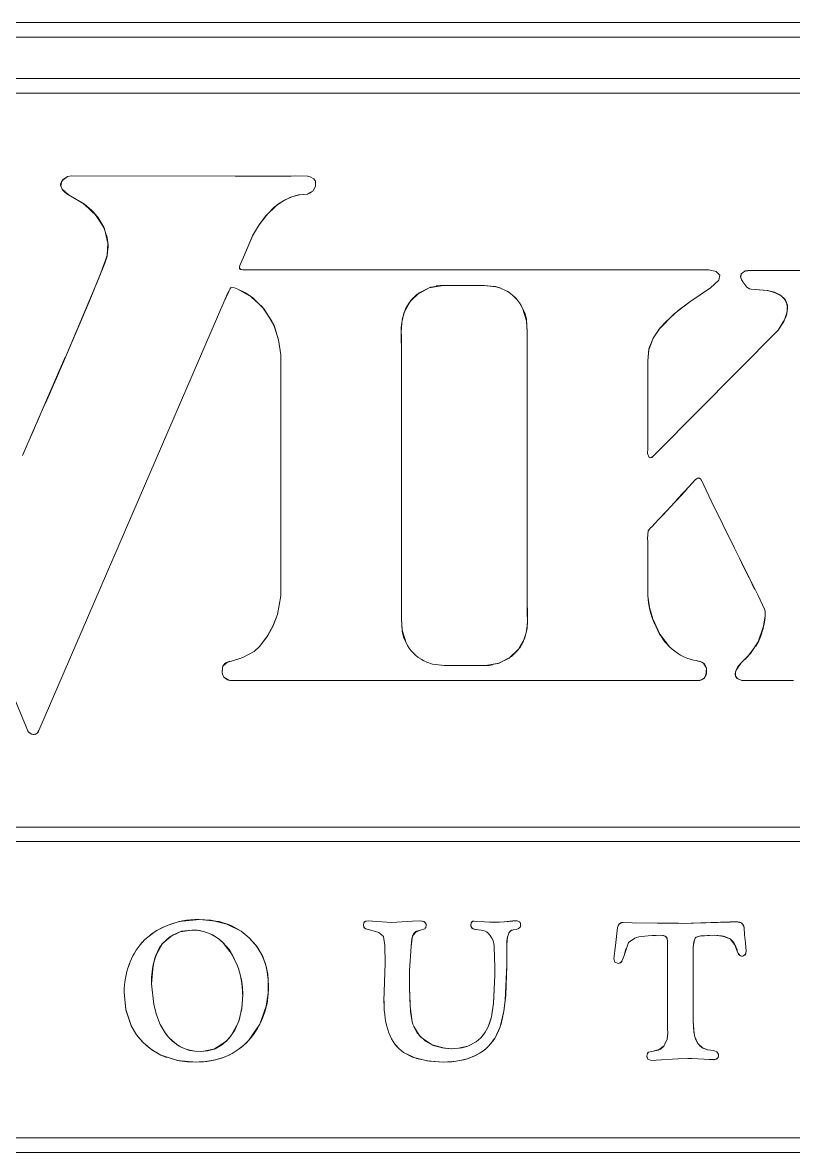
# Model space of a CAD drawing. Header units: millimetres. Extents: x 27602 to 523849, y 322139 to 568360.
# Drawn here: x 50842 to 51875, y 496657 to 498170 of the extents above; entities that cross this region are included whole.
import ezdxf

# ---------------------------------------------------------------- set-up
doc = ezdxf.new("R2010")
doc.units = ezdxf.units.MM

msp = doc.modelspace()

# ---------------------------------------------------------------- linework, layer by layer
at = {"color": 7, "lineweight": 13, "ltscale": 0.03937}
for p, q in [((50490.4, 498169.9), (53592.8, 498169.9)), ((50490.4, 498169.9), (53592.8, 498169.9)), ((50490.4, 498169.9), (53592.8, 498169.9)), ((50490.4, 498150.5), (53592.8, 498150.5)), ((50490.4, 498150.5), (53592.8, 498150.5)), ((53592.8, 498094.9), (50490.4, 498094.9)), ((53592.8, 498094.9), (50490.4, 498094.9)), ((53592.8, 498075.5), (50490.4, 498075.5)), ((53592.8, 498075.5), (50490.4, 498075.5)), ((50490.4, 497093), (53592.8, 497093)), ((50490.4, 497093), (53592.8, 497093)), ((53592.8, 497093), (50490.4, 497093)), ((50490.4, 497073.6), (53592.8, 497073.6)), ((50490.4, 497073.6), (53592.8, 497073.6)), ((53592.8, 496676.7), (50490.4, 496676.8)), ((53592.8, 496676.8), (50490.4, 496676.8)), ((50490.4, 496657.4), (53592.8, 496657.4)), ((50490.4, 496657.4), (53592.8, 496657.4))]:
    msp.add_line(p, q, dxfattribs=at)
at = {"color": 7, "lineweight": 13, "ltscale": 0.000115815}
msp.add_line((50908.1, 497964.6), (50902.6, 497963.7), dxfattribs=at)
msp.add_line((50908.1, 497964.6), (50902.6, 497963.7), dxfattribs=at)
at = {"color": 7, "lineweight": 13, "ltscale": 0.006047}
msp.add_line((50908.1, 497964.6), (51200.8, 497964.5), dxfattribs=at)
msp.add_line((50908.1, 497964.6), (51200.8, 497964.5), dxfattribs=at)
at = {"color": 7, "lineweight": 13, "ltscale": 0.001522}
msp.add_line((51127.1, 497964.5), (51200.8, 497964.5), dxfattribs=at)
at = {"color": 7, "lineweight": 13, "ltscale": 0.000146517}
msp.add_line((51200.8, 497964.5), (51207.9, 497964.6), dxfattribs=at)
at = {"color": 7, "lineweight": 13, "ltscale": 0.000146564}
msp.add_line((51200.8, 497964.5), (51207.9, 497964.6), dxfattribs=at)
at = {"color": 7, "lineweight": 13, "ltscale": 2.46029e-05}
msp.add_line((51200.8, 497964.5), (51202, 497964.5), dxfattribs=at)
at = {"color": 7, "lineweight": 13, "ltscale": 0.00033449}
msp.add_line((51207.9, 497964.6), (51224, 497964.3), dxfattribs=at)
at = {"color": 7, "lineweight": 13, "ltscale": 0.000334495}
msp.add_line((51207.9, 497964.6), (51224, 497964.4), dxfattribs=at)
at = {"color": 7, "lineweight": 13, "ltscale": 7.44819e-05}
msp.add_line((51227.6, 497963.6), (51224, 497964.4), dxfattribs=at)
at = {"color": 7, "lineweight": 13, "ltscale": 7.40201e-05}
msp.add_line((51227.6, 497963.6), (51224.1, 497964.3), dxfattribs=at)
at = {"color": 7, "lineweight": 13, "ltscale": 0.000118919}
for p, q in [((51227.6, 497963.6), (51232.5, 497960.7)), ((51232.5, 497960.7), (51227.6, 497963.6)), ((51232.5, 497960.7), (51227.6, 497963.6))]:
    msp.add_line(p, q, dxfattribs=at)
at = {"color": 7, "lineweight": 13, "ltscale": 1.11444e-05}
msp.add_line((51224.3, 497940.5), (51223.8, 497940.3), dxfattribs=at)
at = {"color": 7, "lineweight": 13, "ltscale": 0.014112}
msp.add_line((50584.4, 497857.5), (50847.1, 497227), dxfattribs=at)
msp.add_line((50584.4, 497857.5), (50847.1, 497227), dxfattribs=at)
at = {"color": 7, "lineweight": 13, "ltscale": 0.000256692}
for p, q in [((51138.1, 497855.9), (51133.1, 497844.5)), ((51133.1, 497844.5), (51138.1, 497855.9)), ((51133.1, 497844.5), (51138.1, 497855.9))]:
    msp.add_line(p, q, dxfattribs=at)
at = {"color": 7, "lineweight": 13, "ltscale": 0.012889}
for p, q in [((51137.4, 497838.8), (51761.2, 497838.8)), ((51761.2, 497838.8), (51137.4, 497838.8)), ((51761.2, 497838.8), (51137.4, 497838.8))]:
    msp.add_line(p, q, dxfattribs=at)
at = {"color": 7, "lineweight": 13, "ltscale": 0.000212883}
for p, q in [((51761.2, 497838.8), (51771.3, 497836.7)), ((51771.3, 497836.7), (51761.2, 497838.8)), ((51771.3, 497836.7), (51761.2, 497838.8))]:
    msp.add_line(p, q, dxfattribs=at)
at = {"color": 7, "lineweight": 13, "ltscale": 0.000311304}
msp.add_line((51763.6, 497814.8), (51774.7, 497825.1), dxfattribs=at)
msp.add_line((51763.6, 497814.8), (51774.7, 497825.1), dxfattribs=at)
at = {"color": 7, "lineweight": 13, "ltscale": 0.000141932}
for p, q in [((51771.3, 497836.7), (51776.1, 497831.8)), ((51776.1, 497831.8), (51771.3, 497836.7)), ((51776.1, 497831.8), (51771.3, 497836.7))]:
    msp.add_line(p, q, dxfattribs=at)
at = {"color": 7, "lineweight": 13, "ltscale": 0.000141657}
for p, q in [((51776.1, 497831.8), (51774.7, 497825.1)), ((51774.7, 497825.1), (51776.1, 497831.8)), ((51774.7, 497825.1), (51776.1, 497831.8))]:
    msp.add_line(p, q, dxfattribs=at)
at = {"color": 7, "lineweight": 13, "ltscale": 0.000125419}
for p, q in [((51804.8, 497833.7), (51809.7, 497837.3)), ((51809.7, 497837.3), (51804.8, 497833.7)), ((51809.7, 497837.3), (51804.8, 497833.7))]:
    msp.add_line(p, q, dxfattribs=at)
at = {"color": 7, "lineweight": 13, "ltscale": 8.42217e-05}
msp.add_line((51813.8, 497837.8), (51809.7, 497837.3), dxfattribs=at)
at = {"color": 7, "lineweight": 13, "ltscale": 8.40388e-05}
msp.add_line((51813.8, 497837.7), (51809.7, 497837.3), dxfattribs=at)
at = {"color": 7, "lineweight": 13, "ltscale": 8.23178e-05}
msp.add_line((51809.8, 497837.4), (51813.8, 497837.8), dxfattribs=at)
at = {"color": 7, "lineweight": 13, "ltscale": 0.017703}
for q in [(51813.8, 497837.8), (51813.8, 497837.7)]:
    msp.add_line((52670.6, 497838.7), q, dxfattribs=at)
at = {"color": 7, "lineweight": 13, "ltscale": 9.11997e-05}
msp.add_line((51121.7, 497815.4), (51126.1, 497814.8), dxfattribs=at)
msp.add_line((51121.7, 497815.4), (51126.1, 497814.8), dxfattribs=at)
at = {"color": 7, "lineweight": 13, "ltscale": 5.24976e-05}
msp.add_line((51126.1, 497814.8), (51128.5, 497813.9), dxfattribs=at)
msp.add_line((51126.1, 497814.8), (51128.5, 497813.9), dxfattribs=at)
at = {"color": 7, "lineweight": 13, "ltscale": 4.2066e-05}
msp.add_line((51130.4, 497813.2), (51128.5, 497813.9), dxfattribs=at)
msp.add_line((51130.4, 497813.2), (51128.5, 497813.9), dxfattribs=at)
at = {"color": 7, "lineweight": 13, "ltscale": 0.000173554}
msp.add_line((51451.1, 497818.1), (51442.7, 497818.1), dxfattribs=at)
at = {"color": 7, "lineweight": 13, "ltscale": 0.000693095}
msp.add_line((51735.8, 497796), (51763.6, 497814.8), dxfattribs=at)
msp.add_line((51735.8, 497796), (51763.6, 497814.8), dxfattribs=at)
at = {"color": 7, "lineweight": 13, "ltscale": 0.012907}
for p, q in [((51111.8, 497795.5), (50864, 497222)), ((50864, 497222), (51111.8, 497795.5)), ((50864, 497222), (51111.8, 497795.5))]:
    msp.add_line(p, q, dxfattribs=at)
at = {"color": 7, "lineweight": 13, "ltscale": 4.28873e-05}
msp.add_line((51349.5, 497750.6), (51349.5, 497748.5), dxfattribs=at)
at = {"color": 7, "lineweight": 13, "ltscale": 0.004763}
for p, q in [((51691.9, 497594.4), (51854.3, 497758)), ((51854.2, 497758), (51691.9, 497594.4)), ((51854.2, 497758), (51691.9, 497594.4))]:
    msp.add_line(p, q, dxfattribs=at)
at = {"color": 7, "lineweight": 13, "ltscale": 4.47087e-05}
msp.add_line((51185, 497745.1), (51184.5, 497747.2), dxfattribs=at)
at = {"color": 7, "lineweight": 13, "ltscale": 0.000417097}
msp.add_line((51185, 497745.1), (51188.3, 497725.2), dxfattribs=at)
at = {"color": 7, "lineweight": 13, "ltscale": 0.000417088}
msp.add_line((51185, 497745.1), (51188.3, 497725.2), dxfattribs=at)
at = {"color": 7, "lineweight": 13, "ltscale": 0.000171549}
msp.add_line((51349.5, 497748.5), (51349.6, 497740.2), dxfattribs=at)
at = {"color": 7, "lineweight": 13, "ltscale": 4.36145e-05}
msp.add_line((51349.6, 497740.2), (51349.7, 497738.1), dxfattribs=at)
at = {"color": 7, "lineweight": 13, "ltscale": 0.002969}
msp.add_line((50899.4, 497722.1), (50842.2, 497590.2), dxfattribs=at)
at = {"color": 7, "lineweight": 13, "ltscale": 0.006665}
msp.add_line((51188.3, 497402.6), (51188.3, 497725.2), dxfattribs=at)
msp.add_line((51188.3, 497402.6), (51188.3, 497725.2), dxfattribs=at)
at = {"color": 7, "lineweight": 13, "ltscale": 0.002416}
msp.add_line((51679.5, 497717.2), (51679.5, 497600.3), dxfattribs=at)
msp.add_line((51679.5, 497717.2), (51679.5, 497600.3), dxfattribs=at)
at = {"color": 7, "lineweight": 13, "ltscale": 0.000153833}
msp.add_line((51679.5, 497600.3), (51679.4, 497592.9), dxfattribs=at)
at = {"color": 7, "lineweight": 13, "ltscale": 0.00015383}
msp.add_line((51679.5, 497600.3), (51679.4, 497592.9), dxfattribs=at)
at = {"color": 7, "lineweight": 13, "ltscale": 0.000119008}
msp.add_line((51681.7, 497587.6), (51679.4, 497592.9), dxfattribs=at)
at = {"color": 7, "lineweight": 13, "ltscale": 0.000118864}
msp.add_line((51681.7, 497587.6), (51679.4, 497592.9), dxfattribs=at)
at = {"color": 7, "lineweight": 13, "ltscale": 5.76657e-06}
msp.add_line((51691.9, 497594.4), (51692, 497594.6), dxfattribs=at)
at = {"color": 7, "lineweight": 13, "ltscale": 0.000478032}
msp.add_line((51754.6, 497550.6), (51764.6, 497529.7), dxfattribs=at)
msp.add_line((51754.6, 497550.6), (51764.6, 497529.7), dxfattribs=at)
at = {"color": 7, "lineweight": 13, "ltscale": 0.000101884}
for p, q in [((51683.3, 497493.4), (51680.3, 497489.5)), ((51680.3, 497489.5), (51683.3, 497493.4)), ((51680.3, 497489.5), (51683.3, 497493.4))]:
    msp.add_line(p, q, dxfattribs=at)
at = {"color": 7, "lineweight": 13, "ltscale": 4.73908e-05}
msp.add_line((51683.3, 497493.4), (51684.9, 497495), dxfattribs=at)
msp.add_line((51683.3, 497493.4), (51684.9, 497495), dxfattribs=at)
at = {"color": 7, "lineweight": 13, "ltscale": 0.000275834}
for p, q in [((51694.1, 497504.7), (51684.9, 497495)), ((51684.9, 497495), (51694.1, 497504.7)), ((51684.9, 497495), (51694.1, 497504.7))]:
    msp.add_line(p, q, dxfattribs=at)
at = {"color": 7, "lineweight": 13, "ltscale": 4.66654e-05}
msp.add_line((51694.1, 497504.7), (51695.7, 497506.3), dxfattribs=at)
msp.add_line((51694.1, 497504.7), (51695.7, 497506.3), dxfattribs=at)
at = {"color": 7, "lineweight": 13, "ltscale": 0.000208556}
msp.add_line((51679.3, 497479.4), (51680.3, 497489.5), dxfattribs=at)
msp.add_line((51679.3, 497479.4), (51680.3, 497489.5), dxfattribs=at)
at = {"color": 7, "lineweight": 13, "ltscale": 8.54667e-05}
msp.add_line((51679.3, 497479.4), (51679.5, 497475.3), dxfattribs=at)
at = {"color": 7, "lineweight": 13, "ltscale": 8.54695e-05}
for p in [(51679.3, 497479.4), (51679.4, 497479.4)]:
    msp.add_line(p, (51679.5, 497475.3), dxfattribs=at)
at = {"color": 7, "lineweight": 13, "ltscale": 0.000208495}
msp.add_line((51680.3, 497489.5), (51679.4, 497479.4), dxfattribs=at)
at = {"color": 7, "lineweight": 13, "ltscale": 0.0015}
msp.add_line((51679.5, 497475.3), (51679.5, 497402.7), dxfattribs=at)
msp.add_line((51679.5, 497475.3), (51679.5, 497402.7), dxfattribs=at)
msp.add_line((51679.5, 497475.3), (51679.5, 497402.7), dxfattribs=at)
at = {"color": 7, "lineweight": 13, "ltscale": 0.000525401}
msp.add_line((51188.3, 497402.6), (51183.6, 497377.6), dxfattribs=at)
at = {"color": 7, "lineweight": 13, "ltscale": 0.000525397}
msp.add_line((51188.3, 497402.6), (51183.6, 497377.6), dxfattribs=at)
at = {"color": 7, "lineweight": 13, "ltscale": 0.000184011}
msp.add_line((51827.3, 497402.9), (51823.3, 497410.8), dxfattribs=at)
at = {"color": 7, "lineweight": 13, "ltscale": 0.000417006}
for p, q in [((51836, 497384.7), (51827.3, 497402.9)), ((51827.3, 497402.9), (51836, 497384.7)), ((51827.3, 497402.9), (51836, 497384.7))]:
    msp.add_line(p, q, dxfattribs=at)
at = {"color": 7, "lineweight": 13, "ltscale": 4.15268e-05}
msp.add_line((51518.2, 497387.1), (51518.2, 497389.1), dxfattribs=at)
at = {"color": 7, "lineweight": 13, "ltscale": 0.000171564}
msp.add_line((51518.4, 497378.8), (51518.2, 497387.1), dxfattribs=at)
at = {"color": 7, "lineweight": 13, "ltscale": 0.000105344}
msp.add_line((51183.6, 497377.6), (51184.5, 497382.6), dxfattribs=at)
at = {"color": 7, "lineweight": 13, "ltscale": 4.47648e-05}
msp.add_line((51518.4, 497376.6), (51518.4, 497378.8), dxfattribs=at)
at = {"color": 7, "lineweight": 13, "ltscale": 0.000328352}
for p, q in [((51121.9, 497315.2), (51137.2, 497319.8)), ((51137.2, 497319.8), (51121.9, 497315.2)), ((51137.2, 497319.8), (51121.9, 497315.2))]:
    msp.add_line(p, q, dxfattribs=at)
at = {"color": 7, "lineweight": 13, "ltscale": 7.32087e-05}
msp.add_line((51741, 497316.3), (51744.5, 497315.7), dxfattribs=at)
msp.add_line((51741, 497316.3), (51744.5, 497315.7), dxfattribs=at)
at = {"color": 7, "lineweight": 13, "ltscale": 0.000939227}
msp.add_line((51416.7, 497309.1), (51462.2, 497309.1), dxfattribs=at)
at = {"color": 7, "lineweight": 13, "ltscale": 3.2182e-05}
msp.add_line((51797.1, 497295.5), (51796.9, 497297), dxfattribs=at)
at = {"color": 7, "lineweight": 13, "ltscale": 4.83095e-05}
msp.add_line((50847.8, 497224.7), (50847.1, 497227), dxfattribs=at)
msp.add_line((50847.8, 497224.7), (50847.1, 497227), dxfattribs=at)
at = {"color": 7, "lineweight": 13, "ltscale": 0.000115484}
msp.add_line((51305.3, 496967.4), (51310.9, 496967), dxfattribs=at)
at = {"color": 7, "lineweight": 13, "ltscale": 0.000115497}
msp.add_line((51305.3, 496967.3), (51310.9, 496967), dxfattribs=at)
at = {"color": 7, "lineweight": 13, "ltscale": 0.00052752}
msp.add_line((51310.9, 496967), (51336.4, 496965.3), dxfattribs=at)
msp.add_line((51310.9, 496967), (51336.4, 496965.3), dxfattribs=at)
at = {"color": 7, "lineweight": 13, "ltscale": 0.000585019}
msp.add_line((51336.4, 496965.3), (51364.6, 496967), dxfattribs=at)
at = {"color": 7, "lineweight": 13, "ltscale": 0.000584912}
msp.add_line((51364.6, 496966.9), (51336.4, 496965.3), dxfattribs=at)
at = {"color": 7, "lineweight": 13, "ltscale": 0.00058419}
msp.add_line((51336.4, 496965.3), (51364.6, 496966.9), dxfattribs=at)
at = {"color": 7, "lineweight": 13, "ltscale": 0.000190959}
msp.add_line((51373.9, 496967.4), (51364.6, 496966.9), dxfattribs=at)
at = {"color": 7, "lineweight": 13, "ltscale": 0.000190854}
msp.add_line((51364.6, 496967), (51373.9, 496967.4), dxfattribs=at)
at = {"color": 7, "lineweight": 13, "ltscale": 0.000190838}
msp.add_line((51364.7, 496966.9), (51373.9, 496967.4), dxfattribs=at)
at = {"color": 7, "lineweight": 13, "ltscale": 1.8005e-05}
msp.add_line((51382.8, 496961.7), (51382.7, 496962.6), dxfattribs=at)
at = {"color": 7, "lineweight": 13, "ltscale": 7.40738e-05}
msp.add_line((51447.1, 496967.1), (51450.7, 496966.6), dxfattribs=at)
at = {"color": 7, "lineweight": 13, "ltscale": 7.40066e-05}
msp.add_line((51447.1, 496967.1), (51450.7, 496966.7), dxfattribs=at)
at = {"color": 7, "lineweight": 13, "ltscale": 0.000210988}
msp.add_line((51450.7, 496966.7), (51460.9, 496966), dxfattribs=at)
at = {"color": 7, "lineweight": 13, "ltscale": 0.000210963}
msp.add_line((51450.7, 496966.6), (51460.8, 496965.9), dxfattribs=at)
at = {"color": 7, "lineweight": 13, "ltscale": 0.000285522}
msp.add_line((51460.8, 496966), (51474.7, 496965.3), dxfattribs=at)
at = {"color": 7, "lineweight": 13, "ltscale": 0.000285565}
msp.add_line((51460.8, 496965.9), (51474.7, 496965.4), dxfattribs=at)
at = {"color": 7, "lineweight": 13, "ltscale": 0.000130898}
msp.add_line((51474.7, 496965.3), (51468.3, 496965.6), dxfattribs=at)
at = {"color": 7, "lineweight": 13, "ltscale": 0.000265894}
msp.add_line((51487.5, 496965.9), (51474.7, 496965.3), dxfattribs=at)
at = {"color": 7, "lineweight": 13, "ltscale": 0.000265819}
msp.add_line((51474.7, 496965.4), (51487.5, 496965.9), dxfattribs=at)
at = {"color": 7, "lineweight": 13, "ltscale": 0.000265804}
msp.add_line((51474.7, 496965.3), (51487.5, 496965.9), dxfattribs=at)
at = {"color": 7, "lineweight": 13, "ltscale": 0.000240737}
msp.add_line((51487.5, 496965.9), (51499.1, 496967.2), dxfattribs=at)
at = {"color": 7, "lineweight": 13, "ltscale": 0.000240628}
for p, q in [((51499.1, 496967.1), (51487.5, 496965.9)), ((51487.5, 496965.9), (51499.1, 496967.1))]:
    msp.add_line(p, q, dxfattribs=at)
at = {"color": 7, "lineweight": 13, "ltscale": 9.534e-05}
msp.add_line((51503.7, 496967.4), (51499.1, 496967.1), dxfattribs=at)
at = {"color": 7, "lineweight": 13, "ltscale": 9.52838e-05}
msp.add_line((51499.1, 496967.2), (51503.7, 496967.4), dxfattribs=at)
at = {"color": 7, "lineweight": 13, "ltscale": 9.52801e-05}
msp.add_line((51499.1, 496967.1), (51503.7, 496967.4), dxfattribs=at)
at = {"color": 7, "lineweight": 13, "ltscale": 0.00024531}
msp.add_line((51646.9, 496965.3), (51658.8, 496964.8), dxfattribs=at)
at = {"color": 7, "lineweight": 13, "ltscale": 0.00024528}
msp.add_line((51646.9, 496965.3), (51658.8, 496964.7), dxfattribs=at)
at = {"color": 7, "lineweight": 13, "ltscale": 0.000703546}
msp.add_line((51658.8, 496964.8), (51692.8, 496964.3), dxfattribs=at)
at = {"color": 7, "lineweight": 13, "ltscale": 0.00060386}
msp.add_line((51663.6, 496964.7), (51692.8, 496964.4), dxfattribs=at)
at = {"color": 7, "lineweight": 13, "ltscale": 0.000658704}
msp.add_line((51692.8, 496964.4), (51724.7, 496964), dxfattribs=at)
at = {"color": 7, "lineweight": 13, "ltscale": 0.001351}
for p, q in [((51724.7, 496964), (51790, 496965.9)), ((51790, 496965.8), (51724.7, 496964)), ((51724.7, 496964), (51790, 496965.8))]:
    msp.add_line(p, q, dxfattribs=at)
at = {"color": 7, "lineweight": 13, "ltscale": 0.000183734}
msp.add_line((51790, 496965.9), (51798.9, 496966.1), dxfattribs=at)
at = {"color": 7, "lineweight": 13, "ltscale": 0.00018376}
msp.add_line((51798.9, 496966.1), (51790, 496965.8), dxfattribs=at)
at = {"color": 7, "lineweight": 13, "ltscale": 0.00018373}
msp.add_line((51790, 496965.8), (51798.9, 496966.1), dxfattribs=at)
at = {"color": 7, "lineweight": 13, "ltscale": 0.000298656}
msp.add_line((51319.5, 496951.6), (51305.7, 496955.6), dxfattribs=at)
msp.add_line((51319.5, 496951.6), (51305.7, 496955.6), dxfattribs=at)
at = {"color": 7, "lineweight": 13, "ltscale": 0.000170238}
for p, q in [((51319.5, 496951.6), (51325.8, 496946.3)), ((51325.8, 496946.3), (51319.5, 496951.6)), ((51325.8, 496946.3), (51319.5, 496951.6))]:
    msp.add_line(p, q, dxfattribs=at)
at = {"color": 7, "lineweight": 13, "ltscale": 0.000128048}
for p, q in [((51375.1, 496954.8), (51380.9, 496956.8)), ((51380.9, 496956.8), (51375.1, 496954.8)), ((51380.9, 496956.8), (51375.1, 496954.8))]:
    msp.add_line(p, q, dxfattribs=at)
at = {"color": 7, "lineweight": 13, "ltscale": 1.868e-05}
msp.add_line((51381.6, 496957.5), (51380.9, 496956.8), dxfattribs=at)
at = {"color": 7, "lineweight": 13, "ltscale": 1.87133e-05}
msp.add_line((51381.6, 496957.5), (51380.9, 496956.8), dxfattribs=at)
at = {"color": 7, "lineweight": 13, "ltscale": 0.000202838}
msp.add_line((51459.6, 496954.4), (51449.9, 496955.8), dxfattribs=at)
at = {"color": 7, "lineweight": 13, "ltscale": 0.000202844}
msp.add_line((51459.6, 496954.4), (51449.9, 496955.8), dxfattribs=at)
at = {"color": 7, "lineweight": 13, "ltscale": 0.000105581}
msp.add_line((51504.4, 496956.4), (51499.3, 496955.5), dxfattribs=at)
msp.add_line((51504.4, 496956.4), (51499.3, 496955.5), dxfattribs=at)
msp.add_line((51504.4, 496956.4), (51499.3, 496955.5), dxfattribs=at)
at = {"color": 7, "lineweight": 13, "ltscale": 0.00024361}
for p, q in [((51636.7, 496938.6), (51638.4, 496950.3)), ((51638.4, 496950.3), (51636.7, 496938.6)), ((51636.7, 496938.6), (51638.4, 496950.3))]:
    msp.add_line(p, q, dxfattribs=at)
at = {"color": 7, "lineweight": 13, "ltscale": 0.000166074}
for p, q in [((51638.4, 496950.3), (51639.3, 496958.3)), ((51639.3, 496958.3), (51638.4, 496950.3)), ((51638.4, 496950.3), (51639.3, 496958.3))]:
    msp.add_line(p, q, dxfattribs=at)
at = {"color": 7, "lineweight": 13, "ltscale": 0.000197201}
msp.add_line((51808.7, 496958.1), (51809.2, 496948.6), dxfattribs=at)
at = {"color": 7, "lineweight": 13, "ltscale": 0.000197193}
msp.add_line((51808.7, 496958.1), (51809.3, 496948.6), dxfattribs=at)
at = {"color": 7, "lineweight": 13, "ltscale": 0.000218944}
msp.add_line((51809.2, 496948.6), (51810.6, 496938.1), dxfattribs=at)
at = {"color": 7, "lineweight": 13, "ltscale": 0.000218658}
msp.add_line((51809.3, 496948.6), (51810.6, 496938.1), dxfattribs=at)
at = {"color": 7, "lineweight": 13, "ltscale": 5.27394e-05}
msp.add_line((51108.4, 496940.3), (51110.3, 496938.6), dxfattribs=at)
at = {"color": 7, "lineweight": 13, "ltscale": 0.000243778}
for p, q in [((51325.8, 496946.3), (51327.4, 496934.6)), ((51327.4, 496934.6), (51325.8, 496946.3)), ((51327.4, 496934.6), (51325.8, 496946.3))]:
    msp.add_line(p, q, dxfattribs=at)
at = {"color": 7, "lineweight": 13, "ltscale": 0.000494855}
msp.add_line((51327.4, 496934.6), (51327.8, 496910.6), dxfattribs=at)
at = {"color": 7, "lineweight": 13, "ltscale": 0.000494833}
msp.add_line((51327.7, 496910.6), (51327.4, 496934.6), dxfattribs=at)
at = {"color": 7, "lineweight": 13, "ltscale": 0.00049484}
msp.add_line((51327.8, 496910.6), (51327.4, 496934.6), dxfattribs=at)
at = {"color": 7, "lineweight": 13, "ltscale": 0.000684359}
msp.add_line((51360.5, 496900.6), (51362.6, 496933.6), dxfattribs=at)
at = {"color": 7, "lineweight": 13, "ltscale": 0.0006843}
msp.add_line((51362.6, 496933.6), (51360.5, 496900.6), dxfattribs=at)
at = {"color": 7, "lineweight": 13, "ltscale": 0.000684297}
msp.add_line((51362.6, 496933.6), (51360.5, 496900.6), dxfattribs=at)
at = {"color": 7, "lineweight": 13, "ltscale": 0.000555039}
msp.add_line((51474, 496932), (51474.7, 496905.1), dxfattribs=at)
at = {"color": 7, "lineweight": 13, "ltscale": 0.000554988}
msp.add_line((51474.6, 496905.1), (51474, 496932), dxfattribs=at)
at = {"color": 7, "lineweight": 13, "ltscale": 0.000554978}
msp.add_line((51474.7, 496905.1), (51474, 496932), dxfattribs=at)
at = {"color": 7, "lineweight": 13, "ltscale": 0.000237164}
msp.add_line((51490.8, 496935.7), (51490.9, 496924.2), dxfattribs=at)
at = {"color": 7, "lineweight": 13, "ltscale": 0.000237158}
msp.add_line((51490.8, 496935.7), (51491, 496924.2), dxfattribs=at)
at = {"color": 7, "lineweight": 13, "ltscale": 0.000239122}
for p, q in [((51635.4, 496927.1), (51636.7, 496938.6)), ((51636.7, 496938.6), (51635.4, 496927.1)), ((51635.4, 496927.1), (51636.7, 496938.6))]:
    msp.add_line(p, q, dxfattribs=at)
at = {"color": 7, "lineweight": 13, "ltscale": 0.00038235}
msp.add_line((51653.9, 496938.6), (51647.9, 496921.1), dxfattribs=at)
at = {"color": 7, "lineweight": 13, "ltscale": 0.000207945}
for p, q in [((51662.1, 496944.3), (51653.9, 496938.6)), ((51653.9, 496938.6), (51662.1, 496944.3)), ((51662.1, 496944.3), (51653.9, 496938.6))]:
    msp.add_line(p, q, dxfattribs=at)
at = {"color": 7, "lineweight": 13, "ltscale": 0.002411}
msp.add_line((51706.2, 496823), (51706.2, 496939.7), dxfattribs=at)
msp.add_line((51706.2, 496823), (51706.2, 496939.7), dxfattribs=at)
msp.add_line((51706.2, 496823), (51706.2, 496939.7), dxfattribs=at)
at = {"color": 7, "lineweight": 13, "ltscale": 0.002041}
msp.add_line((51740.6, 496932), (51740.6, 496833.2), dxfattribs=at)
msp.add_line((51740.6, 496932), (51740.6, 496833.2), dxfattribs=at)
at = {"color": 7, "lineweight": 13, "ltscale": 0.000237595}
msp.add_line((51810.6, 496938.1), (51811.5, 496926.6), dxfattribs=at)
msp.add_line((51810.6, 496938.1), (51811.5, 496926.6), dxfattribs=at)
at = {"color": 7, "lineweight": 13, "ltscale": 0.000333007}
msp.add_line((51490.9, 496924.2), (51490.7, 496908.1), dxfattribs=at)
at = {"color": 7, "lineweight": 13, "ltscale": 0.000333006}
msp.add_line((51491, 496924.2), (51490.7, 496908.1), dxfattribs=at)
at = {"color": 7, "lineweight": 13, "ltscale": 0.000217446}
msp.add_line((51634, 496916.7), (51635.4, 496927.1), dxfattribs=at)
msp.add_line((51634, 496916.7), (51635.4, 496927.1), dxfattribs=at)
at = {"color": 7, "lineweight": 13, "ltscale": 0.000217672}
msp.add_line((51635.4, 496927.1), (51634, 496916.7), dxfattribs=at)
at = {"color": 7, "lineweight": 13, "ltscale": 7.86892e-05}
msp.add_line((51647.9, 496921.1), (51646.8, 496917.4), dxfattribs=at)
msp.add_line((51647.9, 496921.1), (51646.8, 496917.4), dxfattribs=at)
at = {"color": 7, "lineweight": 13, "ltscale": 0.000190916}
msp.add_line((51650.4, 496930), (51647.9, 496921.1), dxfattribs=at)
at = {"color": 7, "lineweight": 13, "ltscale": 0.00014637}
msp.add_line((51650.2, 496927.8), (51647.9, 496921.1), dxfattribs=at)
at = {"color": 7, "lineweight": 13, "ltscale": 9.78202e-06}
msp.add_line((51802.3, 496921.5), (51801.9, 496921.8), dxfattribs=at)
at = {"color": 7, "lineweight": 13, "ltscale": 0.001049}
for p, q in [((51327.8, 496910.6), (51326.3, 496859.9)), ((51326.3, 496859.9), (51327.7, 496910.6)), ((51326.3, 496859.9), (51327.8, 496910.6))]:
    msp.add_line(p, q, dxfattribs=at)
at = {"color": 7, "lineweight": 13, "ltscale": 0.000219102}
msp.add_line((51474.7, 496894.5), (51474.6, 496905.1), dxfattribs=at)
at = {"color": 7, "lineweight": 13, "ltscale": 0.00021909}
msp.add_line((51474.7, 496894.5), (51474.7, 496905.1), dxfattribs=at)
msp.add_line((51474.7, 496894.5), (51474.7, 496905.1), dxfattribs=at)
at = {"color": 7, "lineweight": 13, "ltscale": 9.7411e-05}
msp.add_line((51635.4, 496912.2), (51634, 496916.7), dxfattribs=at)
msp.add_line((51635.4, 496912.2), (51634, 496916.7), dxfattribs=at)
at = {"color": 7, "lineweight": 13, "ltscale": 9.71548e-05}
msp.add_line((51634, 496916.7), (51635.4, 496912.2), dxfattribs=at)
at = {"color": 7, "lineweight": 13, "ltscale": 0.000106317}
for p, q in [((51640.3, 496910.4), (51635.4, 496912.2)), ((51635.4, 496912.2), (51640.3, 496910.4)), ((51640.3, 496910.4), (51635.4, 496912.2))]:
    msp.add_line(p, q, dxfattribs=at)
at = {"color": 7, "lineweight": 13, "ltscale": 0.000482321}
msp.add_line((51360.5, 496900.6), (51360.7, 496877.2), dxfattribs=at)
at = {"color": 7, "lineweight": 13, "ltscale": 0.000482311}
msp.add_line((51360.5, 496900.6), (51360.7, 496877.2), dxfattribs=at)
at = {"color": 7, "lineweight": 13, "ltscale": 0.000482306}
msp.add_line((51360.5, 496900.6), (51360.7, 496877.2), dxfattribs=at)
at = {"color": 7, "lineweight": 13, "ltscale": 0.000128834}
msp.add_line((51706.4, 496816.8), (51706.2, 496823), dxfattribs=at)
at = {"color": 7, "lineweight": 13, "ltscale": 0.000128843}
for p, q in [((51706.2, 496823), (51706.4, 496816.8)), ((51706.4, 496816.8), (51706.2, 496823))]:
    msp.add_line(p, q, dxfattribs=at)
at = {"color": 7, "lineweight": 13, "ltscale": 1.37682e-05}
msp.add_line((51678.6, 496785.5), (51678.4, 496786.1), dxfattribs=at)
msp.add_line((51678.6, 496785.5), (51678.4, 496786.1), dxfattribs=at)
at = {"color": 7, "lineweight": 13, "ltscale": 8.72837e-05}
msp.add_line((51678.4, 496786.1), (51679.8, 496782.1), dxfattribs=at)
at = {"color": 7, "lineweight": 13, "ltscale": 7.35156e-05}
msp.add_line((51679.8, 496782.1), (51678.6, 496785.5), dxfattribs=at)
msp.add_line((51679.8, 496782.1), (51678.6, 496785.5), dxfattribs=at)
at = {"color": 7, "lineweight": 13, "ltscale": 0.000102673}
for p, q in [((51684.5, 496780.5), (51679.8, 496782.1)), ((51679.8, 496782.1), (51684.5, 496780.5)), ((51684.5, 496780.5), (51679.8, 496782.1))]:
    msp.add_line(p, q, dxfattribs=at)
at = {"color": 7, "lineweight": 13, "ltscale": 0.000132647}
msp.add_line((51680.6, 496791.5), (51686.8, 496793.1), dxfattribs=at)
msp.add_line((51680.6, 496791.5), (51686.8, 496793.1), dxfattribs=at)
at = {"color": 7, "lineweight": 13, "ltscale": 0.00013595}
msp.add_line((51684.5, 496780.5), (51691, 496781), dxfattribs=at)
at = {"color": 7, "lineweight": 13, "ltscale": 0.000135769}
msp.add_line((51691, 496781), (51684.5, 496780.5), dxfattribs=at)
at = {"color": 7, "lineweight": 13, "ltscale": 0.000135794}
msp.add_line((51691, 496780.9), (51684.5, 496780.5), dxfattribs=at)
at = {"color": 7, "lineweight": 13, "ltscale": 0.000599195}
msp.add_line((51720, 496782.8), (51691, 496780.9), dxfattribs=at)
at = {"color": 7, "lineweight": 13, "ltscale": 0.00059907}
msp.add_line((51691, 496781), (51720, 496782.8), dxfattribs=at)
at = {"color": 7, "lineweight": 13, "ltscale": 0.00059922}
msp.add_line((51720, 496782.8), (51691, 496781), dxfattribs=at)
at = {"color": 7, "lineweight": 13, "ltscale": 0.000279969}
msp.add_line((51720, 496782.8), (51733.5, 496783.2), dxfattribs=at)
at = {"color": 7, "lineweight": 13, "ltscale": 0.000279939}
msp.add_line((51733.5, 496783.2), (51720, 496782.8), dxfattribs=at)
at = {"color": 7, "lineweight": 13, "ltscale": 0.000279934}
msp.add_line((51733.5, 496783.1), (51720, 496782.8), dxfattribs=at)
at = {"color": 7, "lineweight": 13, "ltscale": 7.86341e-05}
msp.add_line((51733.5, 496783.2), (51737.3, 496783.1), dxfattribs=at)
at = {"color": 7, "lineweight": 13, "ltscale": 0.000105887}
msp.add_line((51738.6, 496783.1), (51733.5, 496783.2), dxfattribs=at)
at = {"color": 7, "lineweight": 13, "ltscale": 0.000105915}
msp.add_line((51738.6, 496783.1), (51733.5, 496783.1), dxfattribs=at)
at = {"color": 7, "lineweight": 13, "ltscale": 0.000340639}
msp.add_line((51755.1, 496782), (51738.6, 496783.1), dxfattribs=at)
at = {"color": 7, "lineweight": 13, "ltscale": 0.00034064}
msp.add_line((51755.1, 496782), (51738.6, 496783.1), dxfattribs=at)
at = {"color": 7, "lineweight": 13, "ltscale": 0.000274444}
msp.add_line((51768.4, 496781.6), (51755.1, 496782), dxfattribs=at)
at = {"color": 7, "lineweight": 13, "ltscale": 0.000274448}
msp.add_line((51768.3, 496781.5), (51755.1, 496782), dxfattribs=at)
at = {"color": 7, "lineweight": 13, "ltscale": 0.03937}
for points in [[(50893.2, 497953.7), (50894.4, 497957.3), (50896.5, 497959.6), (50902.6, 497963.7)], [(50902.6, 497963.7), (50896.4, 497959.5), (50894.3, 497957.1), (50893.2, 497952.3), (50895.2, 497946.9), (50903.8, 497939.1)], [(50902.6, 497963.7), (50896.7, 497959.8), (50894.6, 497957.6), (50893.5, 497950.7), (50895.7, 497946.2), (50903.8, 497939.1)], [(51232.5, 497960.7), (51234.5, 497957.6), (51234.7, 497950.6), (51231.2, 497944.4)], [(51231.2, 497944.4), (51234.7, 497950.6), (51234.5, 497957.6), (51232.5, 497960.7)], [(51231.2, 497944.4), (51234.7, 497950.6), (51234.5, 497957.6), (51232.5, 497960.7)], [(50950.3, 497897.5), (50937.7, 497915.6), (50921, 497929.7), (50903.8, 497939.1)], [(50903.8, 497939.1), (50925.1, 497926.9), (50934.7, 497918.7), (50943, 497909.3), (50951, 497896), (50955.7, 497881.1), (50956.7, 497870), (50955.6, 497858.5)], [(50903.8, 497939.1), (50924.3, 497927.4), (50941.8, 497910.8), (50951.9, 497894), (50956.5, 497874.6), (50955.6, 497858.5)], [(51138.1, 497855.9), (51151.3, 497886.3), (51160.1, 497900.6), (51170.3, 497913.6), (51179.3, 497922.6), (51189.3, 497930.1), (51200.2, 497935.8), (51212, 497939.3), (51223.8, 497940.3)], [(51138.1, 497855.9), (51150.4, 497884.5), (51158.4, 497898), (51167.6, 497910.6), (51183.7, 497926.2), (51192.9, 497932.3), (51202.8, 497936.8), (51213.1, 497939.5), (51223.8, 497940.3)], [(50899.7, 497721.9), (50930.8, 497795.3), (50947.1, 497835), (50953.7, 497852.1), (50955.5, 497857.8), (50955.6, 497858.5)], [(50955.6, 497858.5), (50955.4, 497857.4), (50952.2, 497847.9), (50943.1, 497824.7), (50899.7, 497721.9)], [(50955.6, 497858.5), (50955.3, 497857), (50953.5, 497851.7), (50944.2, 497827.6), (50902.1, 497727.5), (50899.7, 497721.9)], [(51137.4, 497838.8), (51134.2, 497839.6), (51133, 497840.9), (51132.7, 497842.5), (51133.1, 497844.5)], [(51137.4, 497838.8), (51134.6, 497839.4), (51133.5, 497840.1), (51132.7, 497842), (51133.1, 497844.5)], [(51804.8, 497833.7), (51803.9, 497829.4), (51805.7, 497824.8), (51807, 497822.7)], [(51806.4, 497823.7), (51804.7, 497826.7), (51803.9, 497830.9)], [(51804.8, 497833.7), (51804.1, 497828.4), (51805.5, 497825.1), (51807, 497822.7)], [(51111.8, 497795.5), (51118.3, 497810.1), (51120.7, 497814.4), (51121.7, 497815.4)], [(51111.8, 497795.5), (51119.8, 497812.9), (51121, 497814.7), (51121.7, 497815.4)], [(51130.4, 497813.2), (51148.5, 497802.8), (51163.5, 497788.8), (51176.3, 497770), (51179.8, 497762.1), (51185, 497745.1)], [(51130.4, 497813.2), (51140.6, 497808.2), (51150, 497801.7), (51165.7, 497786.1), (51179, 497764.2), (51185, 497745.1)], [(51405.7, 497818.1), (51388.8, 497815.5), (51373.6, 497808.1), (51361.2, 497796.3), (51352.9, 497781.1), (51350, 497768.4), (51349.4, 497755.5), (51349.6, 497725.6), (51349.6, 497681.5), (51349.6, 497371.5)], [(51405.7, 497818.1), (51387, 497815), (51370.7, 497806), (51361.9, 497797.1), (51355.2, 497786.5), (51351, 497774.4), (51349.5, 497761.9), (51349.6, 497744.6), (51349.6, 497716.2), (51349.6, 497595.8), (51349.6, 497371.5)], [(51484.1, 497813.7), (51476.3, 497816.3), (51460.3, 497818.1), (51444.6, 497818.1), (51405.7, 497818.1)], [(51484.1, 497813.7), (51476.5, 497816.2), (51461, 497818.1), (51445.3, 497818.1), (51405.7, 497818.1)], [(51484.1, 497813.7), (51475.5, 497816.4), (51457.9, 497818.1), (51451.1, 497818.1)], [(51818.2, 497813.2), (51816.1, 497813.5), (51812.4, 497815.5), (51807, 497822.7)], [(51807, 497822.7), (51812.3, 497815.6), (51816.5, 497813.4), (51818.2, 497813.2)], [(51807, 497822.7), (51812.4, 497815.5), (51816.1, 497813.5), (51818.2, 497813.2)], [(51818.2, 497813.2), (51840.4, 497811.1), (51850.4, 497808.3), (51858.5, 497804.1), (51864.2, 497798.1), (51866.6, 497791.7), (51865.8, 497779.7), (51861.8, 497769.7), (51854.2, 497758)], [(51818.2, 497813.2), (51839.6, 497811.3), (51849.3, 497808.8), (51857.5, 497804.8), (51863.6, 497799), (51866.4, 497792.6), (51867, 497787.2), (51864.8, 497776.4), (51861.5, 497769.2), (51854.2, 497758)], [(51686.9, 497747.5), (51696.4, 497761.1), (51704, 497769.4), (51720.5, 497784.4), (51735.8, 497796)], [(51686.9, 497747.5), (51694.9, 497759.3), (51715.1, 497779.9), (51735.8, 497796)], [(51854.3, 497758), (51862.9, 497772), (51866.5, 497782.8), (51867, 497788.5), (51865.6, 497795.3), (51862.5, 497800.4)], [(51518.2, 497755.8), (51517.1, 497772.2), (51515.2, 497780), (51510.1, 497791.1)], [(51518.2, 497755.8), (51517.3, 497770.6), (51512, 497787.8), (51510.1, 497791.1)], [(51462.2, 497309.2), (51480.8, 497312.3), (51497.1, 497321.3), (51506, 497330.2), (51512.7, 497340.8), (51516.9, 497352.9), (51518.4, 497365.4), (51518.3, 497382.8), (51518.2, 497411.4), (51518.2, 497532.4), (51518.2, 497755.8)], [(51462.2, 497309.2), (51479.1, 497311.7), (51494.2, 497319.2), (51506.6, 497331), (51514.9, 497346.2), (51517.9, 497358.9), (51518.5, 497371.8), (51518.2, 497401.6), (51518.2, 497445.8), (51518.2, 497755.8)], [(51679.5, 497717.2), (51680.9, 497731.8), (51686.9, 497747.5)], [(51679.5, 497717.2), (51681.2, 497733.2), (51686.9, 497747.5)], [(51691.9, 497594.4), (51687.5, 497589.8), (51684.8, 497587.7), (51683.3, 497587.2), (51681.7, 497587.6)], [(51691.9, 497594.4), (51687.5, 497589.8), (51684.9, 497587.7), (51683.5, 497587.2), (51681.7, 497587.6)], [(51738.3, 497552.3), (51742.5, 497557.2), (51744.8, 497559.3), (51746.7, 497560.2), (51748.5, 497560.1), (51750.1, 497559), (51752.1, 497556), (51754.6, 497550.6)], [(51738.3, 497552.3), (51743.4, 497558.1), (51746.3, 497560.1), (51748.9, 497559.9), (51750.5, 497558.5), (51753.3, 497553.8), (51754.6, 497550.6)], [(51764.6, 497529.7), (51795.8, 497466.2), (51827.3, 497402.9)], [(51764.6, 497529.7), (51795.8, 497466.2), (51827.3, 497402.9)], [(51708.6, 497334.4), (51695.6, 497351.2), (51686.2, 497371.5), (51681.8, 497386.9), (51679.5, 497402.7)], [(51708.6, 497334.4), (51695.5, 497351.3), (51686.1, 497371.7), (51681.8, 497387), (51679.5, 497402.7)], [(51183.6, 497377.6), (51177.8, 497362.4), (51170.1, 497348.6), (51159.5, 497334.7), (51152.5, 497328.1), (51137.2, 497319.8)], [(51183.6, 497377.6), (51177.5, 497361.8), (51169.4, 497347.5), (51159.6, 497334.8), (51152.5, 497328.1), (51137.2, 497319.8)], [(51349.6, 497371.5), (51350.8, 497355.1), (51352.6, 497347.3), (51357.7, 497336.2)], [(51349.6, 497371.5), (51350.8, 497355.1), (51352.6, 497347.3), (51357.7, 497336.2)], [(51349.6, 497371.5), (51350.5, 497356.7), (51355.9, 497339.5), (51357.7, 497336.2)], [(51836, 497384.7), (51836.7, 497381.9), (51837, 497375.8), (51834.7, 497361.9)], [(51836, 497384.7), (51836.7, 497381.9), (51837, 497375.7), (51834.7, 497361.9)], [(51834.7, 497361.9), (51828.2, 497342.2), (51817.4, 497325.2), (51804.6, 497312.8)], [(51834.7, 497361.9), (51827, 497339.7), (51813.6, 497321.1), (51804.6, 497312.8)], [(51110.6, 497308.3), (51113.3, 497312), (51119.3, 497314.7), (51121.9, 497315.2)], [(51110.6, 497308.3), (51116.6, 497313.9), (51121.9, 497315.2)], [(51119.7, 497314.8), (51114.4, 497312.8), (51110.6, 497308.3)], [(51383.7, 497313.6), (51391.5, 497311), (51407.4, 497309.2), (51423.2, 497309.2), (51462.2, 497309.2)], [(51383.7, 497313.6), (51391.3, 497311.1), (51406.9, 497309.2), (51422.6, 497309.2), (51462.2, 497309.2)], [(51744.5, 497315.7), (51752.1, 497313.6), (51755.4, 497311.3), (51758.1, 497305.8)], [(51744.5, 497315.7), (51751.1, 497314.1), (51754.1, 497312.5), (51758.1, 497305.8)], [(51804.6, 497312.8), (51798.1, 497303.1), (51796.9, 497298.3), (51797.5, 497294.1), (51799.2, 497292), (51801, 497290.8), (51805.6, 497289.3)], [(51804.6, 497312.8), (51800, 497306.8), (51797.3, 497300.6), (51797.2, 497295), (51799.6, 497291.7), (51805.6, 497289.3)], [(51110.6, 497308.3), (51109.8, 497305.6), (51109.7, 497299.3), (51110.8, 497295.3), (51111.8, 497293.6)], [(51111.8, 497293.6), (51110.8, 497295.3), (51109.7, 497299.3), (51110.1, 497307.1), (51110.6, 497308.3)], [(51111.8, 497293.6), (51110.8, 497295.3), (51109.7, 497299.3), (51109.8, 497305.6), (51110.6, 497308.3)], [(51758.1, 497305.8), (51757.4, 497295.9), (51755.1, 497292.2), (51751.6, 497289.9), (51747.2, 497289.1)], [(51747.2, 497289.1), (51174.9, 497289.1), (51126.3, 497289.1), (51120, 497289.2), (51116.5, 497290), (51111.8, 497293.6)], [(51747.2, 497289.1), (51166.1, 497289.1), (51124.6, 497289.1), (51118.4, 497289.4), (51111.8, 497293.6)], [(50847.8, 497224.7), (50849.6, 497220.5), (50854.7, 497217.1)], [(50847.8, 497224.7), (50850, 497219.9), (50854.7, 497217.1)], [(50854.7, 497217.1), (50859.2, 497217), (50862, 497218.7), (50864, 497222)], [(50854.7, 497217.1), (50857.8, 497216.8), (50861.8, 497218.6), (50864, 497222)], [(51119.2, 496961.9), (51105.4, 496966.3), (51079, 496969.3), (51052.1, 496966.3), (51035.8, 496961.2)], [(51078.2, 496969.3), (51094, 496968.3), (51109.1, 496965.3), (51122.6, 496960.5), (51134.9, 496953.6), (51145.9, 496944.8)], [(51078.2, 496969.3), (51094.4, 496968.3), (51116, 496963.1), (51135.2, 496953.4), (51145.9, 496944.8)], [(51298.8, 496961.8), (51299.1, 496964.5), (51299.7, 496965.6), (51302.2, 496967.1), (51305.3, 496967.4)], [(51298.8, 496961.8), (51299.4, 496964.6), (51300.4, 496965.9), (51302.3, 496966.9), (51305.3, 496967.3)], [(51373.9, 496967.4), (51377.8, 496967), (51380.4, 496966), (51382.6, 496962.9), (51382.8, 496961.5)], [(51373.9, 496967.4), (51379.5, 496966.5), (51381.5, 496965.1), (51382.7, 496962.7), (51382.8, 496961.5)], [(51442.6, 496961.8), (51442.9, 496963.7), (51443.7, 496965.4), (51445.5, 496966.8), (51447.1, 496967.1)], [(51442.6, 496961.8), (51443.3, 496964.8), (51445.5, 496966.8), (51447.1, 496967.1)], [(51445.7, 496956.7), (51443.7, 496958.2), (51442.8, 496960.3), (51442.7, 496962.7), (51443.4, 496965), (51444.2, 496965.9), (51447.1, 496967.1)], [(51639.3, 496958.3), (51640.9, 496962.7), (51644.5, 496965), (51646.9, 496965.3)], [(51639.3, 496958.3), (51640.9, 496962.8), (51643.5, 496964.7), (51646.9, 496965.3)], [(51798.9, 496966.1), (51803, 496965.6), (51805.8, 496964.1), (51808.3, 496960.1), (51808.7, 496958.1)], [(51798.9, 496966.1), (51804.7, 496964.8), (51807.6, 496962), (51808.7, 496958.1)], [(51068.9, 496955.1), (51053.5, 496952.6), (51039.4, 496945.8), (51029.4, 496936.4)], [(51068.9, 496955.1), (51055.3, 496953.5), (51042.9, 496948.4), (51029.4, 496936.4)], [(51305.7, 496955.6), (51302, 496956.7), (51300.6, 496957.7), (51298.9, 496960.5), (51298.8, 496961.8)], [(51305.7, 496955.6), (51301.4, 496956.9), (51299.4, 496958.9), (51298.8, 496961.8)], [(51362.6, 496933.6), (51364.5, 496947.2), (51370.2, 496953.4)], [(51365.7, 496949.8), (51363.5, 496943.2), (51362.6, 496933.6)], [(51365.7, 496949.8), (51363.6, 496943.5), (51362.6, 496933.6)], [(51375.1, 496954.8), (51368.3, 496952.4), (51365.7, 496949.8)], [(51499.3, 496955.5), (51495.5, 496953.6), (51493.9, 496951.6), (51491.8, 496946.2), (51490.8, 496935.7)], [(51509.4, 496961.8), (51508.5, 496958.8), (51506.1, 496956.9), (51504.4, 496956.4)], [(51509.4, 496961.8), (51508.5, 496958.8), (51506.1, 496956.9), (51504.4, 496956.4)], [(51706.2, 496939.7), (51705.7, 496943.6), (51703.7, 496946.3), (51700.5, 496947.7), (51697.2, 496948)], [(51706.2, 496939.7), (51705.7, 496943.6), (51703.7, 496946.3), (51700.5, 496947.7), (51697.2, 496948)], [(51706.2, 496939.7), (51705.4, 496944.1), (51703, 496946.8), (51701.3, 496947.5), (51697.2, 496948)], [(51768.4, 496948.3), (51749.2, 496947), (51744.6, 496945.5)], [(51768.4, 496948.3), (51750.5, 496947.2), (51745.8, 496946.1), (51744.6, 496945.5)], [(51789.8, 496943.2), (51782.5, 496946.5), (51768.4, 496948.3)], [(51789.8, 496943.2), (51778.5, 496947.5), (51768.4, 496948.3)], [(51789.8, 496943.2), (51780.9, 496947), (51768.4, 496948.3)], [(51015, 496883.2), (51017, 496907.8), (51020, 496919), (51029.3, 496936.3)], [(51110.3, 496938.6), (51119.2, 496928.4), (51130, 496907.5)], [(51129.7, 496908.2), (51121.1, 496925.5), (51110.3, 496938.6)], [(51129.7, 496908.2), (51123.1, 496922.3), (51110.3, 496938.6)], [(51145.2, 496807.7), (51159.8, 496828.9), (51168.7, 496853.1), (51171.4, 496871), (51171.4, 496888.8), (51168.9, 496905.1), (51164, 496919.5), (51156.5, 496932.6), (51145.9, 496944.8)], [(51145.9, 496944.8), (51155.1, 496934.5), (51162.4, 496922.8), (51167.6, 496909.8), (51170.7, 496895.9), (51171.7, 496880.6)], [(51145.9, 496944.8), (51155.1, 496934.4), (51162.4, 496922.7), (51167.6, 496909.8), (51170.7, 496895.9), (51171.7, 496880.6)], [(51744.6, 496945.5), (51743.6, 496944.6), (51742.1, 496942.1), (51740.6, 496932)], [(51744.6, 496945.5), (51743.2, 496944.2), (51741.3, 496939.5), (51740.6, 496932)], [(51799.5, 496926.8), (51794.8, 496938.2), (51789.8, 496943.2)], [(51799.5, 496926.8), (51797.2, 496933.9), (51789.8, 496943.2)], [(51646.8, 496917.4), (51644.5, 496912.5), (51640.3, 496910.4)], [(51646.8, 496917.4), (51645, 496913.2), (51642.9, 496911.1), (51640.3, 496910.4)], [(51805.8, 496920.2), (51803.1, 496920.9), (51800.5, 496924), (51799.5, 496926.8)], [(51805.8, 496920.2), (51803.1, 496920.9), (51801.1, 496922.8), (51799.5, 496926.8)], [(51811.5, 496926.6), (51810.6, 496922.6), (51807.8, 496920.4), (51805.8, 496920.2)], [(51811.5, 496926.6), (51810.5, 496922.5), (51807.7, 496920.4), (51805.8, 496920.2)], [(51490.7, 496908.1), (51489.3, 496867.6), (51486.9, 496846.6)], [(51490.7, 496908.1), (51488.8, 496861.4), (51486.9, 496846.6)], [(51470.3, 496839.1), (51473.1, 496857.2), (51474.7, 496894.5)], [(51470.3, 496839.1), (51473.1, 496856.8), (51474.7, 496894.5)], [(51004.3, 496803.9), (50994.9, 496814.7), (50987.6, 496827), (50980.5, 496848.5), (50978.2, 496872)], [(51004.3, 496803.9), (50994.9, 496814.8), (50987.6, 496827.1), (50980.5, 496848.4), (50978.2, 496872)], [(51015, 496883.2), (51018.1, 496855.2), (51021.6, 496841.5), (51026.7, 496828.5), (51033.2, 496817.4)], [(51015, 496883.2), (51017.9, 496855.2), (51021.5, 496841.5), (51026.7, 496828.5), (51033.2, 496817.4)], [(51360.7, 496877.2), (51361.9, 496845.9), (51364, 496832.4)], [(51360.7, 496877.2), (51361.4, 496852.5), (51364, 496832.4)], [(51137.1, 496868.8), (51135.9, 496850.9), (51132.2, 496834.2), (51126.5, 496821), (51119, 496810.1), (51110.1, 496801.9), (51100, 496796.2), (51082.2, 496792.6), (51075.3, 496792.7)], [(51121.3, 496813), (51131.3, 496831.8), (51135.7, 496849.6), (51137.1, 496868.8)], [(51121.3, 496813), (51131.4, 496831.9), (51135.7, 496849.6), (51137.1, 496868.8)], [(51486.9, 496846.6), (51483.1, 496829.4), (51479.4, 496819), (51474.6, 496809.9)], [(51486.9, 496846.6), (51481.9, 496825.4), (51474.6, 496809.9)], [(51366.1, 496826.1), (51373.4, 496814.2), (51382, 496806.4), (51392.4, 496800.6), (51404.5, 496797.2), (51416.6, 496796.2)], [(51456, 496810.6), (51461.6, 496817.4), (51466, 496825.5), (51470.3, 496839.1)], [(51456, 496810.6), (51462.4, 496818.7), (51467.2, 496828.5), (51470.3, 496839.1)], [(51740.6, 496833.2), (51741.5, 496818.6), (51742.8, 496812), (51746.7, 496803)], [(51740.6, 496833.2), (51741.9, 496816.3), (51743.7, 496809), (51746.7, 496803)], [(51079.9, 496792.5), (51089.8, 496793.4), (51099.1, 496795.9), (51114.8, 496805.8), (51121.3, 496813)], [(51079.9, 496792.5), (51089.7, 496793.3), (51099, 496795.8), (51114.7, 496805.7), (51121.3, 496813)], [(51701.2, 496799.7), (51705.5, 496808.9), (51706.4, 496816.8)], [(51701.2, 496799.7), (51705.5, 496808.8), (51706.4, 496816.8)], [(51073.8, 496778.4), (51049.9, 496780.6), (51027.9, 496787.6), (51015.4, 496794.7), (51004.3, 496803.9)], [(51073.8, 496778.4), (51049.7, 496780.6), (51027.6, 496787.7), (51015.3, 496794.8), (51004.3, 496803.9)], [(51377.3, 496810.3), (51390.9, 496801.3), (51407.3, 496796.8), (51416.5, 496796.2)], [(51377.3, 496810.3), (51390.9, 496801.3), (51407.3, 496796.8), (51416.5, 496796.2)], [(51416.5, 496796.2), (51425.9, 496796.8), (51438.5, 496799.8), (51449.7, 496805.4), (51456, 496810.6)], [(51416.5, 496796.2), (51426, 496796.8), (51438.6, 496799.8), (51449.8, 496805.5), (51456, 496810.6)], [(51701.4, 496799.9), (51693.7, 496794.4), (51686.8, 496793.1)], [(51686.8, 496793.1), (51696.5, 496795.7), (51701.2, 496799.7)], [(51686.8, 496793.1), (51696.6, 496795.8), (51701.2, 496799.7)], [(51746.7, 496803), (51752.9, 496797.5), (51759.9, 496794.8), (51767.9, 496793.6)], [(51746.7, 496803), (51752.9, 496797.5), (51759.7, 496794.8), (51767.9, 496793.6)], [(51405.6, 496778.4), (51387.1, 496779.5), (51370, 496783), (51352.3, 496791.3)], [(51405.6, 496778.4), (51384.1, 496779.9), (51364.7, 496784.9), (51352.3, 496791.3)], [(51678.4, 496786.1), (51679.3, 496790), (51680.6, 496791.5)], [(51678.4, 496786.1), (51679.3, 496790), (51680.6, 496791.5)], [(51767.9, 496793.6), (51772, 496792.2), (51774.2, 496788.9), (51774.5, 496786.7)], [(51767.9, 496793.6), (51772.1, 496792.1), (51773.9, 496789.8), (51774.5, 496786.7)], [(51774.5, 496786.7), (51774, 496784.4), (51771.2, 496782), (51768.4, 496781.6)], [(51774.5, 496786.7), (51774, 496784.4), (51772.3, 496782.5), (51768.4, 496781.5)]]:
    msp.add_lwpolyline(points, dxfattribs=at)
for centre, radius, start, end in [((50916.6, 497962.2), 26.3, 215.4951, 240.8276), ((51186.3, 498015), 83.7, 296.6642, 302.459), ((51186.5, 498014.5), 83.1, 296.6598, 302.4911), ((50895.8, 497870.3), 60.9, 1.8217, 14.3032), ((51135.6, 497842.2), 2.94, 205.8179, 228.294), ((51312.6, 497716.2), 215.9, 154.3314, 158.4544), ((51405.7, 497761.2), 56.9, 89.9776, 99.6701), ((51464.3, 497764.6), 52.9, 30.0466, 68.0333), ((51464.4, 497764.6), 52.9, 30.0198, 68.057), ((51406, 497762), 56.3, 144.553, 162.6035), ((51405.5, 497762.4), 55.8, 126.2837, 143.3843), ((81246.2, 484412.6), 33136.9, 156.31882, 156.56731), ((81246.2, 484412.6), 33136.8, 156.31882, 156.56731), ((45924.7, 502898.3), 7897.9, 316.94447, 317.39955), ((45924.8, 502898.2), 7897.9, 316.94447, 317.39955), ((51747.4, 497557.4), 2.91, 54.1473, 94.324), ((54843.8, 498938.4), 3384.9, 206.0392, 206.8267), ((51801, 497412.2), 121.8, 184.4875, 202.702), ((51738.9, 497385.1), 98.6, 346.3621, 352.9973), ((51749.6, 497379), 86.9, 329.2093, 348.6188), ((51461.9, 497365.2), 56.3, 324.6097, 342.5887), ((51763.9, 497390.5), 78.7, 212.4373, 225.4407), ((51403.2, 497362.3), 52.4, 209.8715, 248.2325), ((51403.2, 497362.3), 52.4, 209.8715, 248.2325), ((51403.2, 497362.3), 52.4, 209.8712, 248.2327), ((51757.3, 497383.5), 69.1, 225.2503, 256.3979), ((51757.3, 497383.5), 69.1, 225.251, 256.3972), ((51744.9, 497298.6), 16.7, 61.3931, 76.6986), ((51462.2, 497366), 56.8, 269.9787, 279.5827), ((51740.8, 497301.9), 17.7, 342.9518, 12.5079), ((51740.3, 497301.9), 18.2, 348.1677, 12.2062), ((51747.5, 497299.8), 10.7, 268.1194, 314.7327), ((51856.9, 503161), 5871.9, 269.4992, 270.1736), ((51851, 503396.9), 6107.8, 269.57408, 270.2225), ((50854.4, 497225.6), 10.2, 317.5636, 335.9115), ((50857.1, 497224.3), 7.58, 252.0286, 300.4973), ((51077.6, 496857), 112.3, 89.6849, 111.8855), ((51077.6, 496857), 112.3, 89.6844, 111.8863), ((51504, 496961.7), 5.72, 47.9105, 93.2954), ((51504.2, 496962.3), 5.13, 354.4048, 95.7926), ((51504.2, 496962.3), 5.12, 354.401, 95.7996), ((51688, 494707.8), 2256.5, 89.0684, 89.8779), ((51799.4, 496954.4), 11.7, 62.4052, 92.4961), ((51068.1, 496877.7), 89.4, 111.1809, 137.081), ((51068.1, 496877.7), 89.4, 111.1782, 137.0805), ((51071.2, 496872.2), 95.7, 111.7293, 127.3323), ((51069.2, 496895.8), 59.3, 46.1458, 90.2244), ((51069.6, 496896.6), 58.5, 45.879, 90.6272), ((51069.7, 496898.5), 56.6, 76.7642, 90.7415), ((51376.1, 496961.3), 6.72, 325.0371, 1.0179), ((51376.7, 496961.1), 6.05, 323.1984, 3.3477), ((51448, 496961.5), 5.29, 176.6637, 244.5652), ((51448, 496961.5), 5.28, 176.496, 244.4437), ((51451.5, 496972.8), 17.1, 250.0899, 264.6015), ((51451.6, 496972.8), 17.2, 249.836, 264.2884), ((51453, 496936.3), 19.3, 43.6423, 70.0405), ((51453, 496936.3), 19.3, 43.6809, 70.073), ((51447.3, 496931.6), 26.7, 0.7303, 42.3546), ((51447.3, 496931.6), 26.7, 0.7161, 42.3375), ((51500.8, 496947.7), 7.91, 100.7549, 154.126), ((51069.1, 496879.2), 89.2, 138.2236, 160.9819), ((51069.2, 496879.2), 89.2, 138.2272, 160.9757), ((51762.5, 496918.8), 37.9, 12.2651, 22.2342), ((51806, 496925.7), 5.55, 236.0717, 336.1698), ((51084.1, 496871.5), 105.9, 159.6816, 179.7252), ((51084.1, 496871.5), 105.9, 159.6795, 179.7266), ((51026.8, 496868.6), 110.2, 0.0623, 21.0452), ((51026.8, 496868.6), 110.2, 0.063, 21.0448), ((51640.1, 496916.2), 5.81, 272.1134, 334.8801), ((51027.8, 496868.7), 109.3, 0.0053, 13.9899), ((51406.5, 496842.9), 43.7, 193.8997, 228.1085), ((51406.5, 496842.9), 43.7, 193.898, 228.1088), ((51063.5, 496864.4), 84.6, 216.1814, 250.7236), ((51083.1, 496851.9), 60.6, 214.6193, 242.8696), ((51671.2, 496816.5), 35.1, 347.3528, 0.4514), ((51381.2, 496832.3), 50.1, 215.37, 226.3652), ((51419.1, 496853.9), 57.5, 277.9396, 292.0108), ((51763, 496815.1), 20.3, 221.5884, 249.119), ((51072.9, 496899), 120.6, 256.7569, 270.4377), ((51075.6, 496884.9), 106.5, 269.0329, 290.9223), ((51683.4, 496787.8), 4.7, 126.9748, 160.5298)]:
    msp.add_arc(centre, radius, start, end, dxfattribs=at)
for centre, major_axis, ratio, start_param, end_param in [((51539.2, 496870.4), (174, -78.6), 0.189679, 2.878918, 3.115655), ((51686.4, 496562.4), (189.1, -392.4), 0.127437, 3.104496, 3.400152), ((52082, 496857), (424.7, -83.1), 0.087341, 2.721724, 3.007106), ((52082, 496857), (424.7, -83.1), 0.087342, 2.721722, 3.007106), ((52080, 496857.5), (422.7, -82.6), 0.087522, 2.720686, 3.006797), ((51127, 496804), (86.1, -142.6), 0.503635, 3.323782, 3.856994), ((51397.1, 496512.7), (359.7, -432.1), 0.298447, 3.210386, 3.485826), ((50419.6, 497206), (740.5, -376.5), 0.349445, 6.192666, 6.459006), ((50415.8, 497208), (744.4, -378.4), 0.348531, 6.192906, 6.458565), ((52146, 497844.1), (-795.4, -1051.5), 0.188302, 6.039234, 6.291833), ((52152.5, 497852), (-801.9, -1059.4), 0.187607, 6.040236, 6.291847), ((51355.5, 497500.2), (-297.4, -703.4), 0.260397, 6.126731, 6.392818), ((51359.8, 497510.3), (-301.7, -713.6), 0.258532, 6.127877, 6.392063), ((50569.2, 497609), (560.8, -814.8), 0.287563, 6.087805, 6.354477), ((50570, 497607.6), (559.9, -813.4), 0.287795, 6.087627, 6.354519), ((50718.2, 497603.7), (746.2, -806), 0.238088, 6.066253, 6.34361), ((50720.9, 497600.6), (743.4, -802.9), 0.238531, 6.065818, 6.343702), ((50717.1, 497605), (747.3, -807.3), 0.237903, 6.066426, 6.271579)]:
    msp.add_ellipse(centre, major_axis=major_axis, ratio=ratio, start_param=start_param, end_param=end_param, dxfattribs=at)

doc.saveas('drawing.dxf')
